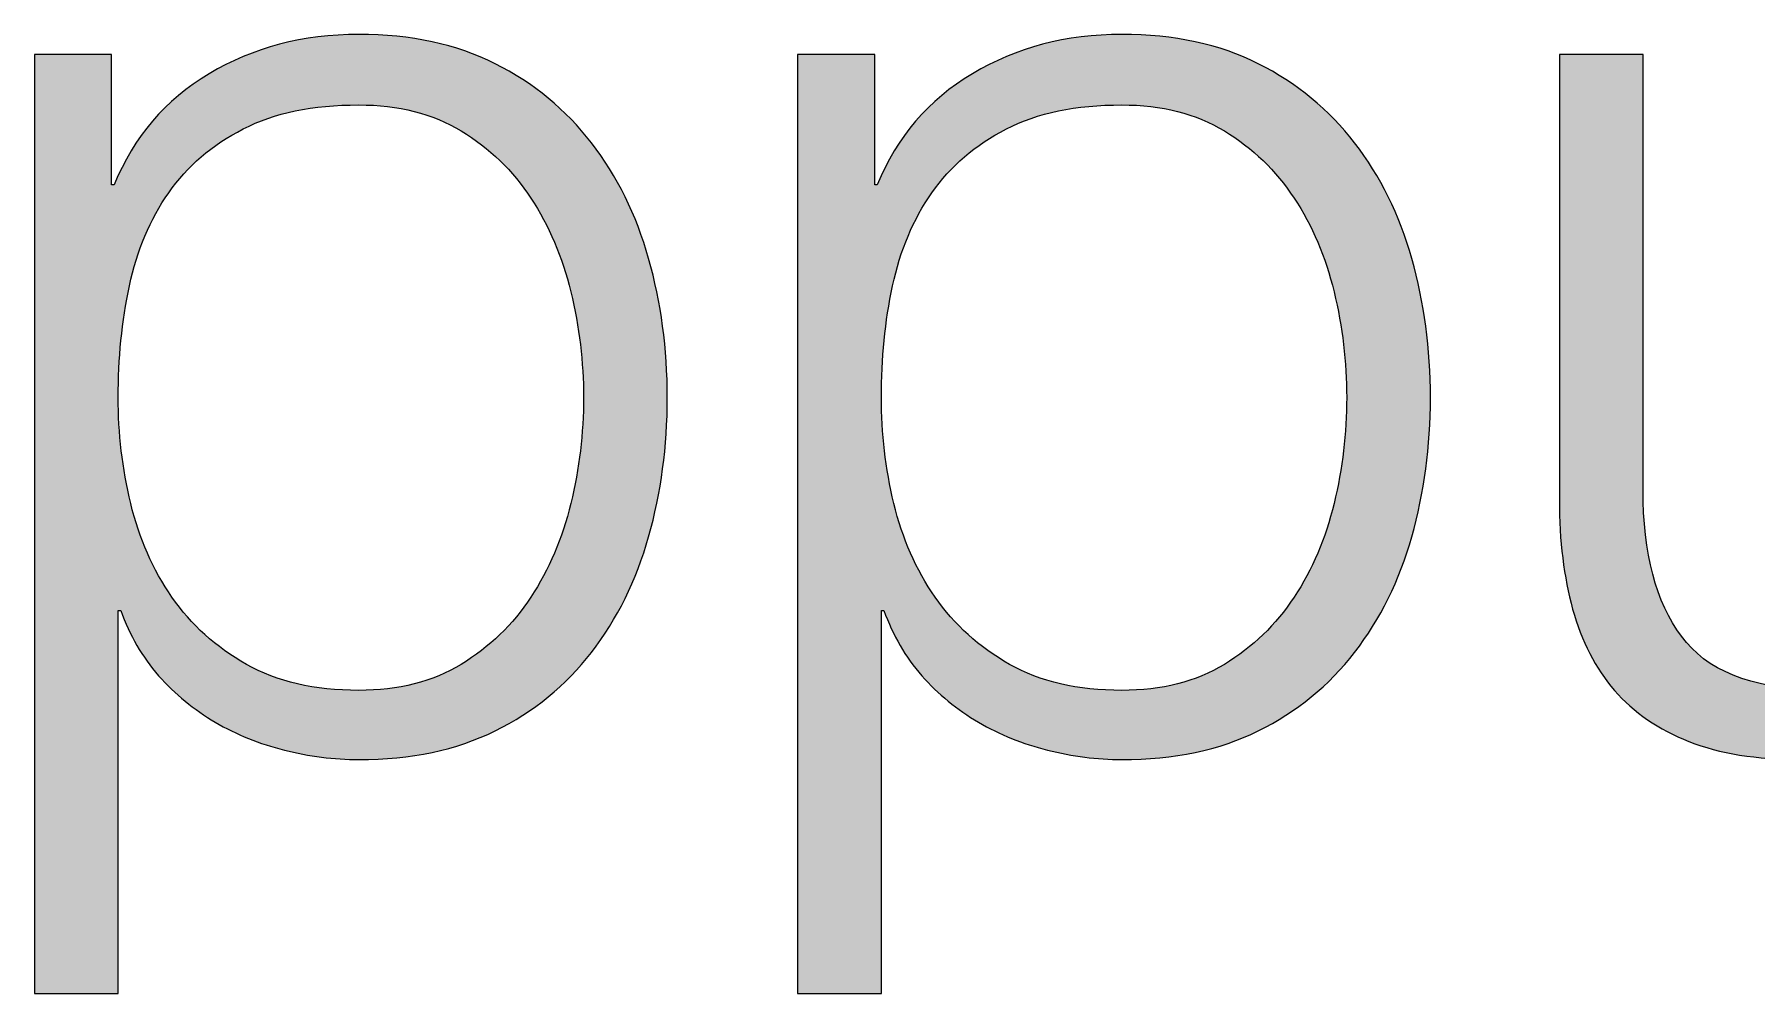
# Paper-space layout 'A2 (portrait)' of a CAD drawing. Extents: x 0 to 396, y 0 to 564.
# Drawn here: x 311.794 to 315.309, y 33.964 to 35.921 of the extents above; entities that cross this region are included whole.
import ezdxf
from ezdxf.enums import TextEntityAlignment as Align

# ---------------------------------------------------------------- set-up
doc = ezdxf.new("R2010")
doc.units = 0
doc.layers.get('0').update_dxf_attribs({"linetype": 'CONTINUOUS'})
doc.layers.get('Defpoints').update_dxf_attribs({"linetype": 'CONTINUOUS'})
doc.layers.add('JPP_Mask', color=7, linetype='CONTINUOUS')
doc.styles.add('JPP', font='arial.ttf')

# ---------------------------------------------------------------- blocks, each defined once
blk = doc.blocks.new('A2mask (portrait)')
at = {"true_color": 0x004a91}
h = blk.add_hatch(color=154, dxfattribs=at)
edge = h.paths.add_edge_path(flags=16)
edge.add_spline(control_points=[(312.8887, 35.3957), (312.8715, 35.4669), (312.8443, 35.5309), (312.8072, 35.5869), (312.7701, 35.6432), (312.7227, 35.6889), (312.6648, 35.724), (312.6068, 35.7595), (312.5372, 35.7771), (312.4557, 35.7771), (312.3616, 35.7771), (312.283, 35.7608), (312.2197, 35.728), (312.1561, 35.6955), (312.1058, 35.6521), (312.0677, 35.5978), (312.0296, 35.5435), (312.003, 35.4802), (311.9875, 35.4079), (311.9722, 35.3354), (311.9646, 35.2595), (311.9646, 35.18), (311.9646, 35.1074), (311.9729, 35.0355), (311.9901, 34.9639), (312.0074, 34.8923), (312.0355, 34.8287), (312.0743, 34.7727), (312.1134, 34.7164), (312.1641, 34.671), (312.2264, 34.6356), (312.289, 34.6004), (312.3652, 34.5825), (312.4557, 34.5825), (312.5372, 34.5825), (312.6068, 34.6004), (312.6648, 34.6356), (312.7227, 34.671), (312.7701, 34.7164), (312.8072, 34.7727), (312.8443, 34.8287), (312.8715, 34.8923), (312.8887, 34.9639), (312.906, 35.0355), (312.9146, 35.1074), (312.9146, 35.18), (312.9146, 35.2522), (312.906, 35.3241), (312.8887, 35.3957)], knot_values=[0, 0, 0, 0, 1, 1, 1, 2, 2, 2, 3, 3, 3, 4, 4, 4, 5, 5, 5, 6, 6, 6, 7, 7, 7, 8, 8, 8, 9, 9, 9, 10, 10, 10, 11, 11, 11, 12, 12, 12, 13, 13, 13, 14, 14, 14, 15, 15, 15, 16, 16, 16, 16], degree=3, periodic=0)
edge = h.paths.add_edge_path()
edge.add_spline(control_points=[(311.951, 35.8801), (311.951, 35.8801), (311.951, 35.614), (311.951, 35.614), (311.951, 35.614), (311.9563, 35.614), (311.9563, 35.614), (311.9961, 35.7118), (312.0607, 35.7873), (312.1505, 35.8407), (312.24, 35.894), (312.3417, 35.9209), (312.4557, 35.9209), (312.5627, 35.9209), (312.6551, 35.901), (312.734, 35.8612), (312.8129, 35.8215), (312.8785, 35.7674), (312.9308, 35.6995), (312.9832, 35.6319), (313.0223, 35.5531), (313.0475, 35.4636), (313.073, 35.3738), (313.0856, 35.2794), (313.0856, 35.18), (313.0856, 35.0802), (313.073, 34.9858), (313.0475, 34.896), (313.0223, 34.8065), (312.9832, 34.728), (312.9308, 34.6601), (312.8785, 34.5921), (312.8129, 34.5388), (312.734, 34.4997), (312.6551, 34.4609), (312.5627, 34.4414), (312.4557, 34.4414), (312.405, 34.4414), (312.3543, 34.448), (312.3039, 34.4606), (312.2532, 34.4732), (312.2062, 34.4921), (312.1628, 34.5176), (312.1194, 34.5428), (312.0806, 34.5746), (312.0471, 34.6124), (312.0136, 34.6505), (311.9881, 34.6949), (311.9699, 34.7456), (311.9699, 34.7456), (311.9646, 34.7456), (311.9646, 34.7456), (311.9646, 34.7456), (311.9646, 33.9639), (311.9646, 33.9639), (311.9646, 33.9639), (311.7936, 33.9639), (311.7936, 33.9639), (311.7936, 33.9639), (311.7936, 35.8801), (311.7936, 35.8801), (311.7936, 35.8801), (311.951, 35.8801), (311.951, 35.8801)], knot_values=[0, 0, 0, 0, 1, 1, 1, 2, 2, 2, 3, 3, 3, 4, 4, 4, 5, 5, 5, 6, 6, 6, 7, 7, 7, 8, 8, 8, 9, 9, 9, 10, 10, 10, 11, 11, 11, 12, 12, 12, 13, 13, 13, 14, 14, 14, 15, 15, 15, 16, 16, 16, 17, 17, 17, 18, 18, 18, 19, 19, 19, 20, 20, 20, 21, 21, 21, 21], degree=3, periodic=0)
h = blk.add_hatch(color=154, dxfattribs=at)
edge = h.paths.add_edge_path(flags=16)
edge.add_spline(control_points=[(314.4468, 35.3957), (314.4295, 35.4669), (314.4024, 35.5309), (314.3652, 35.5869), (314.3281, 35.6432), (314.2808, 35.6889), (314.2228, 35.724), (314.1648, 35.7595), (314.0952, 35.7771), (314.0137, 35.7771), (313.9196, 35.7771), (313.8411, 35.7608), (313.7778, 35.728), (313.7141, 35.6955), (313.6638, 35.6521), (313.6257, 35.5978), (313.5876, 35.5435), (313.5611, 35.4802), (313.5455, 35.4079), (313.5302, 35.3354), (313.5226, 35.2595), (313.5226, 35.18), (313.5226, 35.1074), (313.5309, 35.0355), (313.5481, 34.9639), (313.5654, 34.8923), (313.5935, 34.8287), (313.6323, 34.7727), (313.6714, 34.7164), (313.7221, 34.671), (313.7844, 34.6356), (313.847, 34.6004), (313.9232, 34.5825), (314.0137, 34.5825), (314.0952, 34.5825), (314.1648, 34.6004), (314.2228, 34.6356), (314.2808, 34.671), (314.3281, 34.7164), (314.3652, 34.7727), (314.4024, 34.8287), (314.4295, 34.8923), (314.4468, 34.9639), (314.464, 35.0355), (314.4726, 35.1074), (314.4726, 35.18), (314.4726, 35.2522), (314.464, 35.3241), (314.4468, 35.3957)], knot_values=[0, 0, 0, 0, 1, 1, 1, 2, 2, 2, 3, 3, 3, 4, 4, 4, 5, 5, 5, 6, 6, 6, 7, 7, 7, 8, 8, 8, 9, 9, 9, 10, 10, 10, 11, 11, 11, 12, 12, 12, 13, 13, 13, 14, 14, 14, 15, 15, 15, 16, 16, 16, 16], degree=3, periodic=0)
edge = h.paths.add_edge_path()
edge.add_spline(control_points=[(313.509, 35.8801), (313.509, 35.8801), (313.509, 35.614), (313.509, 35.614), (313.509, 35.614), (313.5143, 35.614), (313.5143, 35.614), (313.5541, 35.7118), (313.6187, 35.7873), (313.7085, 35.8407), (313.798, 35.894), (313.8997, 35.9209), (314.0137, 35.9209), (314.1207, 35.9209), (314.2132, 35.901), (314.292, 35.8612), (314.3709, 35.8215), (314.4365, 35.7674), (314.4888, 35.6995), (314.5412, 35.6319), (314.5803, 35.5531), (314.6055, 35.4636), (314.631, 35.3738), (314.6436, 35.2794), (314.6436, 35.18), (314.6436, 35.0802), (314.631, 34.9858), (314.6055, 34.896), (314.5803, 34.8065), (314.5412, 34.728), (314.4888, 34.6601), (314.4365, 34.5921), (314.3709, 34.5388), (314.292, 34.4997), (314.2132, 34.4609), (314.1207, 34.4414), (314.0137, 34.4414), (313.963, 34.4414), (313.9123, 34.448), (313.8619, 34.4606), (313.8112, 34.4732), (313.7642, 34.4921), (313.7208, 34.5176), (313.6774, 34.5428), (313.6386, 34.5746), (313.6051, 34.6124), (313.5717, 34.6505), (313.5461, 34.6949), (313.5279, 34.7456), (313.5279, 34.7456), (313.5226, 34.7456), (313.5226, 34.7456), (313.5226, 34.7456), (313.5226, 33.9639), (313.5226, 33.9639), (313.5226, 33.9639), (313.3516, 33.9639), (313.3516, 33.9639), (313.3516, 33.9639), (313.3516, 35.8801), (313.3516, 35.8801), (313.3516, 35.8801), (313.509, 35.8801), (313.509, 35.8801)], knot_values=[0, 0, 0, 0, 1, 1, 1, 2, 2, 2, 3, 3, 3, 4, 4, 4, 5, 5, 5, 6, 6, 6, 7, 7, 7, 8, 8, 8, 9, 9, 9, 10, 10, 10, 11, 11, 11, 12, 12, 12, 13, 13, 13, 14, 14, 14, 15, 15, 15, 16, 16, 16, 17, 17, 17, 18, 18, 18, 19, 19, 19, 20, 20, 20, 21, 21, 21, 21], degree=3, periodic=0)
h = blk.add_hatch(color=154, dxfattribs=at)
edge = h.paths.add_edge_path()
edge.add_spline(control_points=[(316.0442, 34.4795), (316.0442, 34.4795), (316.0442, 34.8297), (316.0442, 35.1798)], knot_values=[19.49999, 19.49999, 19.49999, 19.49999, 19.99998, 19.99998, 19.99998, 19.99998], degree=3, periodic=0)
edge.add_spline(control_points=[(316.0442, 35.1798), (316.0442, 35.53), (316.0442, 35.8801), (316.0442, 35.8801), (316.0442, 35.8801), (316.0442, 35.8801), (316.0442, 35.8801)], knot_values=[18.999023, 18.999023, 18.999023, 18.999023, 19.499013, 19.499013, 19.499013, 19.49999, 19.49999, 19.49999, 19.49999], degree=3, periodic=0)
edge.add_spline(control_points=[(316.0369, 35.8801), (316.0345, 35.8801), (316.0317, 35.8801), (316.0284, 35.8801)], knot_values=[18.812504, 18.812504, 18.812504, 18.812504, 18.875002, 18.875002, 18.875002, 18.875002], degree=3, periodic=0)
edge.add_spline(control_points=[(316.0284, 35.8801), (316.0252, 35.8801), (316.0215, 35.8801), (316.0175, 35.8801)], knot_values=[18.750005, 18.750005, 18.750005, 18.750005, 18.812504, 18.812504, 18.812504, 18.812504], degree=3, periodic=0)
edge.add_spline(control_points=[(316.0175, 35.8801), (316.0095, 35.8801), (316.0001, 35.8801), (315.9901, 35.8801)], knot_values=[18.625007, 18.625007, 18.625007, 18.625007, 18.750005, 18.750005, 18.750005, 18.750005], degree=3, periodic=0)
edge.add_spline(control_points=[(315.9901, 35.8801), (315.9801, 35.8801), (315.9694, 35.8801), (315.9587, 35.8801)], knot_values=[18.50001, 18.50001, 18.50001, 18.50001, 18.625007, 18.625007, 18.625007, 18.625007], degree=3, periodic=0)
edge.add_spline(control_points=[(315.9587, 35.8801), (315.9373, 35.8801), (315.916, 35.8801), (315.8999, 35.8801)], knot_values=[18.250015, 18.250015, 18.250015, 18.250015, 18.50001, 18.50001, 18.50001, 18.50001], degree=3, periodic=0)
edge.add_spline(control_points=[(315.8999, 35.8801), (315.8839, 35.8801), (315.8732, 35.8801), (315.8732, 35.8801), (315.8732, 35.8801), (315.8732, 35.8801), (315.8732, 35.8801)], knot_values=[17.999532, 17.999532, 17.999532, 17.999532, 18.249547, 18.249547, 18.249547, 18.250015, 18.250015, 18.250015, 18.250015], degree=3, periodic=0)
edge.add_spline(control_points=[(315.8732, 35.8718), (315.8732, 35.8692), (315.8732, 35.8658), (315.8732, 35.8619)], knot_values=[17.906272, 17.906272, 17.906272, 17.906272, 17.937521, 17.937521, 17.937521, 17.937521], degree=3, periodic=0)
edge.add_spline(control_points=[(315.8732, 35.8619), (315.8732, 35.858), (315.8732, 35.8535), (315.8732, 35.8485)], knot_values=[17.875022, 17.875022, 17.875022, 17.875022, 17.906272, 17.906272, 17.906272, 17.906272], degree=3, periodic=0)
edge.add_spline(control_points=[(315.8732, 35.8485), (315.8732, 35.8385), (315.8732, 35.8262), (315.8732, 35.8122)], knot_values=[17.812524, 17.812524, 17.812524, 17.812524, 17.875022, 17.875022, 17.875022, 17.875022], degree=3, periodic=0)
edge.add_spline(control_points=[(315.8732, 35.8122), (315.8732, 35.7982), (315.8732, 35.7824), (315.8732, 35.7652)], knot_values=[17.750025, 17.750025, 17.750025, 17.750025, 17.812524, 17.812524, 17.812524, 17.812524], degree=3, periodic=0)
edge.add_spline(control_points=[(315.8732, 35.7652), (315.8732, 35.7307), (315.8732, 35.6905), (315.8732, 35.6474)], knot_values=[17.625028, 17.625028, 17.625028, 17.625028, 17.750025, 17.750025, 17.750025, 17.750025], degree=3, periodic=0)
edge.add_spline(control_points=[(315.8732, 35.6474), (315.8732, 35.6043), (315.8732, 35.5583), (315.8732, 35.5123)], knot_values=[17.50003, 17.50003, 17.50003, 17.50003, 17.625028, 17.625028, 17.625028, 17.625028], degree=3, periodic=0)
edge.add_spline(control_points=[(315.8732, 35.5123), (315.8732, 35.4204), (315.8732, 35.3284), (315.8732, 35.2595)], knot_values=[17.250035, 17.250035, 17.250035, 17.250035, 17.50003, 17.50003, 17.50003, 17.50003], degree=3, periodic=0)
edge.add_spline(control_points=[(315.8732, 35.2595), (315.8732, 35.1905), (315.8732, 35.1445), (315.8732, 35.1445), (315.8732, 35.0739), (315.8649, 35.0047), (315.8487, 34.9367)], knot_values=[16, 16, 16, 16, 16.250035, 16.250035, 16.250035, 17.250035, 17.250035, 17.250035, 17.250035], degree=3, periodic=0)
edge.add_spline(control_points=[(315.8487, 34.9367), (315.8325, 34.8692), (315.807, 34.8088), (315.7728, 34.7565)], knot_values=[15, 15, 15, 15, 16, 16, 16, 16], degree=3, periodic=0)
edge.add_spline(control_points=[(315.7728, 34.7565), (315.7384, 34.7038), (315.695, 34.6617), (315.6423, 34.6302)], knot_values=[14, 14, 14, 14, 15, 15, 15, 15], degree=3, periodic=0)
edge.add_spline(control_points=[(315.6423, 34.6302), (315.5899, 34.5984), (315.5266, 34.5825), (315.4524, 34.5825)], knot_values=[13, 13, 13, 13, 14, 14, 14, 14], degree=3, periodic=0)
edge.add_spline(control_points=[(315.4524, 34.5825), (315.3166, 34.5825), (315.2211, 34.6153), (315.1661, 34.6803)], knot_values=[12, 12, 12, 12, 13, 13, 13, 13], degree=3, periodic=0)
edge.add_spline(control_points=[(315.1661, 34.6803), (315.1108, 34.7456), (315.0813, 34.8413), (315.0777, 34.9682)], knot_values=[11, 11, 11, 11, 12, 12, 12, 12], degree=3, periodic=0)
edge.add_spline(control_points=[(315.0777, 34.9682), (315.0777, 34.9682), (315.0777, 35.8801), (315.0777, 35.8801), (315.0777, 35.8801), (315.0349, 35.8801), (314.9922, 35.8801)], knot_values=[9.5, 9.5, 9.5, 9.5, 10.5, 10.5, 10.5, 11, 11, 11, 11], degree=3, periodic=0)
edge.add_spline(control_points=[(314.9922, 35.8801), (314.9494, 35.8801), (314.9067, 35.8801), (314.9067, 35.8801), (314.9067, 35.8801), (314.9067, 35.6528), (314.9067, 35.4255)], knot_values=[8.5, 8.5, 8.5, 8.5, 9, 9, 9, 9.5, 9.5, 9.5, 9.5], degree=3, periodic=0)
edge.add_spline(control_points=[(314.9067, 35.4255), (314.9067, 35.1982), (314.9067, 34.9709), (314.9067, 34.9709), (314.9067, 34.8874), (314.916, 34.8135), (314.9338, 34.7482)], knot_values=[7, 7, 7, 7, 7.5, 7.5, 7.5, 8.5, 8.5, 8.5, 8.5], degree=3, periodic=0)
edge.add_spline(control_points=[(314.9338, 34.7482), (314.9521, 34.6829), (314.9806, 34.6279), (315.0193, 34.5825)], knot_values=[6, 6, 6, 6, 7, 7, 7, 7], degree=3, periodic=0)
edge.add_spline(control_points=[(315.0193, 34.5825), (315.0584, 34.5375), (315.1091, 34.5027), (315.1714, 34.4782), (315.2337, 34.4536), (315.3093, 34.4414), (315.3981, 34.4414)], knot_values=[4, 4, 4, 4, 5, 5, 5, 6, 6, 6, 6], degree=3, periodic=0)
edge.add_spline(control_points=[(315.3981, 34.4414), (315.5031, 34.4414), (315.5985, 34.4662), (315.6844, 34.5163)], knot_values=[3, 3, 3, 3, 4, 4, 4, 4], degree=3, periodic=0)
edge.add_spline(control_points=[(315.6844, 34.5163), (315.7705, 34.566), (315.8361, 34.6379), (315.8812, 34.732)], knot_values=[2, 2, 2, 2, 3, 3, 3, 3], degree=3, periodic=0)
edge.add_spline(control_points=[(315.8868, 34.732), (315.8868, 34.732), (315.8868, 34.6689), (315.8868, 34.6057)], knot_values=[0.5, 0.5, 0.5, 0.5, 1, 1, 1, 1], degree=3, periodic=0)
edge.add_spline(control_points=[(315.8868, 34.6057), (315.8868, 34.5426), (315.8868, 34.4795), (315.8868, 34.4795), (315.8868, 34.4795), (315.8967, 34.4795), (315.9114, 34.4795)], knot_values=[20.749965, 20.749965, 20.749965, 20.749965, 21.249965, 21.249965, 21.249965, 21.5, 21.5, 21.5, 21.5], degree=3, periodic=0)
edge.add_spline(control_points=[(315.9114, 34.4795), (315.9262, 34.4795), (315.9458, 34.4795), (315.9655, 34.4795)], knot_values=[20.49997, 20.49997, 20.49997, 20.49997, 20.749965, 20.749965, 20.749965, 20.749965], degree=3, periodic=0)
edge.add_spline(control_points=[(315.9655, 34.4795), (315.9754, 34.4795), (315.9852, 34.4795), (315.9944, 34.4795)], knot_values=[20.374972, 20.374972, 20.374972, 20.374972, 20.49997, 20.49997, 20.49997, 20.49997], degree=3, periodic=0)
edge.add_spline(control_points=[(315.9944, 34.4795), (316.0036, 34.4795), (316.0122, 34.4795), (316.0196, 34.4795)], knot_values=[20.249975, 20.249975, 20.249975, 20.249975, 20.374972, 20.374972, 20.374972, 20.374972], degree=3, periodic=0)
edge.add_spline(control_points=[(316.0297, 34.4795), (316.0327, 34.4795), (316.0353, 34.4795), (316.0374, 34.4795)], knot_values=[20.124977, 20.124977, 20.124977, 20.124977, 20.187476, 20.187476, 20.187476, 20.187476], degree=3, periodic=0)
edge.add_spline(control_points=[(316.0442, 34.4795), (316.0442, 34.4795), (316.0442, 34.4795), (316.0442, 34.4795), (316.0442, 34.4795), (316.0442, 34.4795), (316.0442, 34.4795)], knot_values=[19.99998, 19.99998, 19.99998, 19.99998, 20, 20, 20, 20.001445, 20.001445, 20.001445, 20.001445], degree=3, periodic=0)
at = {"layer": 'Defpoints', "color": 154, "true_color": 0x004a91}
for points, knots in [([(311.951, 35.8801), (311.951, 35.8801), (311.951, 35.614), (311.951, 35.614), (311.951, 35.614), (311.9563, 35.614), (311.9563, 35.614), (311.9961, 35.7118), (312.0607, 35.7873), (312.1505, 35.8407), (312.24, 35.894), (312.3417, 35.9209), (312.4557, 35.9209), (312.5627, 35.9209), (312.6551, 35.901), (312.734, 35.8612), (312.8129, 35.8215), (312.8785, 35.7674), (312.9308, 35.6995), (312.9832, 35.6319), (313.0223, 35.5531), (313.0475, 35.4636), (313.073, 35.3738), (313.0856, 35.2794), (313.0856, 35.18), (313.0856, 35.0802), (313.073, 34.9858), (313.0475, 34.896), (313.0223, 34.8065), (312.9832, 34.728), (312.9308, 34.6601), (312.8785, 34.5921), (312.8129, 34.5388), (312.734, 34.4997), (312.6551, 34.4609), (312.5627, 34.4414), (312.4557, 34.4414), (312.405, 34.4414), (312.3543, 34.448), (312.3039, 34.4606), (312.2532, 34.4732), (312.2062, 34.4921), (312.1628, 34.5176), (312.1194, 34.5428), (312.0806, 34.5746), (312.0471, 34.6124), (312.0136, 34.6505), (311.9881, 34.6949), (311.9699, 34.7456), (311.9699, 34.7456), (311.9646, 34.7456), (311.9646, 34.7456), (311.9646, 34.7456), (311.9646, 33.9639), (311.9646, 33.9639), (311.9646, 33.9639), (311.7936, 33.9639), (311.7936, 33.9639), (311.7936, 33.9639), (311.7936, 35.8801), (311.7936, 35.8801), (311.7936, 35.8801), (311.951, 35.8801), (311.951, 35.8801)], [0, 0, 0, 0, 1, 1, 1, 2, 2, 2, 3, 3, 3, 4, 4, 4, 5, 5, 5, 6, 6, 6, 7, 7, 7, 8, 8, 8, 9, 9, 9, 10, 10, 10, 11, 11, 11, 12, 12, 12, 13, 13, 13, 14, 14, 14, 15, 15, 15, 16, 16, 16, 17, 17, 17, 18, 18, 18, 19, 19, 19, 20, 20, 20, 21, 21, 21, 21]), ([(313.509, 35.8801), (313.509, 35.8801), (313.509, 35.614), (313.509, 35.614), (313.509, 35.614), (313.5143, 35.614), (313.5143, 35.614), (313.5541, 35.7118), (313.6187, 35.7873), (313.7085, 35.8407), (313.798, 35.894), (313.8997, 35.9209), (314.0137, 35.9209), (314.1207, 35.9209), (314.2132, 35.901), (314.292, 35.8612), (314.3709, 35.8215), (314.4365, 35.7674), (314.4888, 35.6995), (314.5412, 35.6319), (314.5803, 35.5531), (314.6055, 35.4636), (314.631, 35.3738), (314.6436, 35.2794), (314.6436, 35.18), (314.6436, 35.0802), (314.631, 34.9858), (314.6055, 34.896), (314.5803, 34.8065), (314.5412, 34.728), (314.4888, 34.6601), (314.4365, 34.5921), (314.3709, 34.5388), (314.292, 34.4997), (314.2132, 34.4609), (314.1207, 34.4414), (314.0137, 34.4414), (313.963, 34.4414), (313.9123, 34.448), (313.8619, 34.4606), (313.8112, 34.4732), (313.7642, 34.4921), (313.7208, 34.5176), (313.6774, 34.5428), (313.6386, 34.5746), (313.6051, 34.6124), (313.5717, 34.6505), (313.5461, 34.6949), (313.5279, 34.7456), (313.5279, 34.7456), (313.5226, 34.7456), (313.5226, 34.7456), (313.5226, 34.7456), (313.5226, 33.9639), (313.5226, 33.9639), (313.5226, 33.9639), (313.3516, 33.9639), (313.3516, 33.9639), (313.3516, 33.9639), (313.3516, 35.8801), (313.3516, 35.8801), (313.3516, 35.8801), (313.509, 35.8801), (313.509, 35.8801)], [0, 0, 0, 0, 1, 1, 1, 2, 2, 2, 3, 3, 3, 4, 4, 4, 5, 5, 5, 6, 6, 6, 7, 7, 7, 8, 8, 8, 9, 9, 9, 10, 10, 10, 11, 11, 11, 12, 12, 12, 13, 13, 13, 14, 14, 14, 15, 15, 15, 16, 16, 16, 17, 17, 17, 18, 18, 18, 19, 19, 19, 20, 20, 20, 21, 21, 21, 21]), ([(315.8868, 34.4795), (315.8868, 34.4795), (315.8868, 34.732), (315.8868, 34.732), (315.8868, 34.732), (315.8812, 34.732), (315.8812, 34.732), (315.8361, 34.6379), (315.7705, 34.566), (315.6844, 34.5163), (315.5985, 34.4662), (315.5031, 34.4414), (315.3981, 34.4414), (315.3093, 34.4414), (315.2337, 34.4536), (315.1714, 34.4782), (315.1091, 34.5027), (315.0584, 34.5375), (315.0193, 34.5825), (314.9806, 34.6279), (314.9521, 34.6829), (314.9338, 34.7482), (314.916, 34.8135), (314.9067, 34.8874), (314.9067, 34.9709), (314.9067, 34.9709), (314.9067, 35.8801), (314.9067, 35.8801), (314.9067, 35.8801), (315.0777, 35.8801), (315.0777, 35.8801), (315.0777, 35.8801), (315.0777, 34.9682), (315.0777, 34.9682), (315.0813, 34.8413), (315.1108, 34.7456), (315.1661, 34.6803), (315.2211, 34.6153), (315.3166, 34.5825), (315.4524, 34.5825), (315.5266, 34.5825), (315.5899, 34.5984), (315.6423, 34.6302), (315.695, 34.6617), (315.7384, 34.7038), (315.7728, 34.7565), (315.807, 34.8088), (315.8325, 34.8692), (315.8487, 34.9367), (315.8649, 35.0047), (315.8732, 35.0739), (315.8732, 35.1445), (315.8732, 35.1445), (315.8732, 35.8801), (315.8732, 35.8801), (315.8732, 35.8801), (316.0442, 35.8801), (316.0442, 35.8801), (316.0442, 35.8801), (316.0442, 34.4795), (316.0442, 34.4795), (316.0442, 34.4795), (315.8868, 34.4795), (315.8868, 34.4795)], [0, 0, 0, 0, 1, 1, 1, 2, 2, 2, 3, 3, 3, 4, 4, 4, 5, 5, 5, 6, 6, 6, 7, 7, 7, 8, 8, 8, 9, 9, 9, 10, 10, 10, 11, 11, 11, 12, 12, 12, 13, 13, 13, 14, 14, 14, 15, 15, 15, 16, 16, 16, 17, 17, 17, 18, 18, 18, 19, 19, 19, 20, 20, 20, 21, 21, 21, 21]), ([(312.8887, 35.3957), (312.8715, 35.4669), (312.8443, 35.5309), (312.8072, 35.5869), (312.7701, 35.6432), (312.7227, 35.6889), (312.6648, 35.724), (312.6068, 35.7595), (312.5372, 35.7771), (312.4557, 35.7771), (312.3616, 35.7771), (312.283, 35.7608), (312.2197, 35.728), (312.1561, 35.6955), (312.1058, 35.6521), (312.0677, 35.5978), (312.0296, 35.5435), (312.003, 35.4802), (311.9875, 35.4079), (311.9722, 35.3354), (311.9646, 35.2595), (311.9646, 35.18), (311.9646, 35.1074), (311.9729, 35.0355), (311.9901, 34.9639), (312.0074, 34.8923), (312.0355, 34.8287), (312.0743, 34.7727), (312.1134, 34.7164), (312.1641, 34.671), (312.2264, 34.6356), (312.289, 34.6004), (312.3652, 34.5825), (312.4557, 34.5825), (312.5372, 34.5825), (312.6068, 34.6004), (312.6648, 34.6356), (312.7227, 34.671), (312.7701, 34.7164), (312.8072, 34.7727), (312.8443, 34.8287), (312.8715, 34.8923), (312.8887, 34.9639), (312.906, 35.0355), (312.9146, 35.1074), (312.9146, 35.18), (312.9146, 35.2522), (312.906, 35.3241), (312.8887, 35.3957)], [0, 0, 0, 0, 1, 1, 1, 2, 2, 2, 3, 3, 3, 4, 4, 4, 5, 5, 5, 6, 6, 6, 7, 7, 7, 8, 8, 8, 9, 9, 9, 10, 10, 10, 11, 11, 11, 12, 12, 12, 13, 13, 13, 14, 14, 14, 15, 15, 15, 16, 16, 16, 16]), ([(314.4468, 35.3957), (314.4295, 35.4669), (314.4024, 35.5309), (314.3652, 35.5869), (314.3281, 35.6432), (314.2808, 35.6889), (314.2228, 35.724), (314.1648, 35.7595), (314.0952, 35.7771), (314.0137, 35.7771), (313.9196, 35.7771), (313.8411, 35.7608), (313.7778, 35.728), (313.7141, 35.6955), (313.6638, 35.6521), (313.6257, 35.5978), (313.5876, 35.5435), (313.5611, 35.4802), (313.5455, 35.4079), (313.5302, 35.3354), (313.5226, 35.2595), (313.5226, 35.18), (313.5226, 35.1074), (313.5309, 35.0355), (313.5481, 34.9639), (313.5654, 34.8923), (313.5935, 34.8287), (313.6323, 34.7727), (313.6714, 34.7164), (313.7221, 34.671), (313.7844, 34.6356), (313.847, 34.6004), (313.9232, 34.5825), (314.0137, 34.5825), (314.0952, 34.5825), (314.1648, 34.6004), (314.2228, 34.6356), (314.2808, 34.671), (314.3281, 34.7164), (314.3652, 34.7727), (314.4024, 34.8287), (314.4295, 34.8923), (314.4468, 34.9639), (314.464, 35.0355), (314.4726, 35.1074), (314.4726, 35.18), (314.4726, 35.2522), (314.464, 35.3241), (314.4468, 35.3957)], [0, 0, 0, 0, 1, 1, 1, 2, 2, 2, 3, 3, 3, 4, 4, 4, 5, 5, 5, 6, 6, 6, 7, 7, 7, 8, 8, 8, 9, 9, 9, 10, 10, 10, 11, 11, 11, 12, 12, 12, 13, 13, 13, 14, 14, 14, 15, 15, 15, 16, 16, 16, 16])]:
    blk.add_open_spline(points, degree=3, knots=knots, dxfattribs=at)
at = {"color": 7, "style": 'JPP'}
for tag, p in [('Client', (348.6, 80.5)), ('Project1', (348.6, 63)), ('Project2', (348.6, 57.75)), ('Project3', (348.6, 52.5)), ('Title1', (348.6, 40.25)), ('Title2', (348.6, 35)), ('Title3', (348.6, 29.75)), ('Status', (273, 5.25))]:
    blk.add_attdef(tag, text='', height=2.5, dxfattribs=at).set_placement(p, align=Align.MIDDLE_LEFT)
at = {"color": 2, "style": 'JPP'}
for tag, p in [('Scale', (292.25, 17.5)), ('Checked', (355.25, 17.5)), ('Drawn', (323.75, 17.5)), ('Date', (386.75, 17.5))]:
    blk.add_attdef(tag, text='', height=1.4, dxfattribs=at).set_placement(p, align=Align.MIDDLE_CENTER)
at = {"color": 6, "style": 'JPP'}
for tag, p in [('Ref', (336, 5.25)), ('DrgNo.', (365.4, 5.25))]:
    blk.add_attdef(tag, text='', height=2.8, dxfattribs=at).set_placement(p, align=Align.MIDDLE_LEFT)
blk.add_attdef('Rev', text='', height=2.8, dxfattribs=at).set_placement((389.3923, 5.25), align=Align.MIDDLE_CENTER)

psp = doc.layouts.new('A2 (portrait)')

# ---------------------------------------------------------------- block references
at = {"layer": 'JPP_Mask'}
psp.add_blockref('A2mask (portrait)', (0, 0), dxfattribs=at)

doc.saveas('drawing.dxf')
